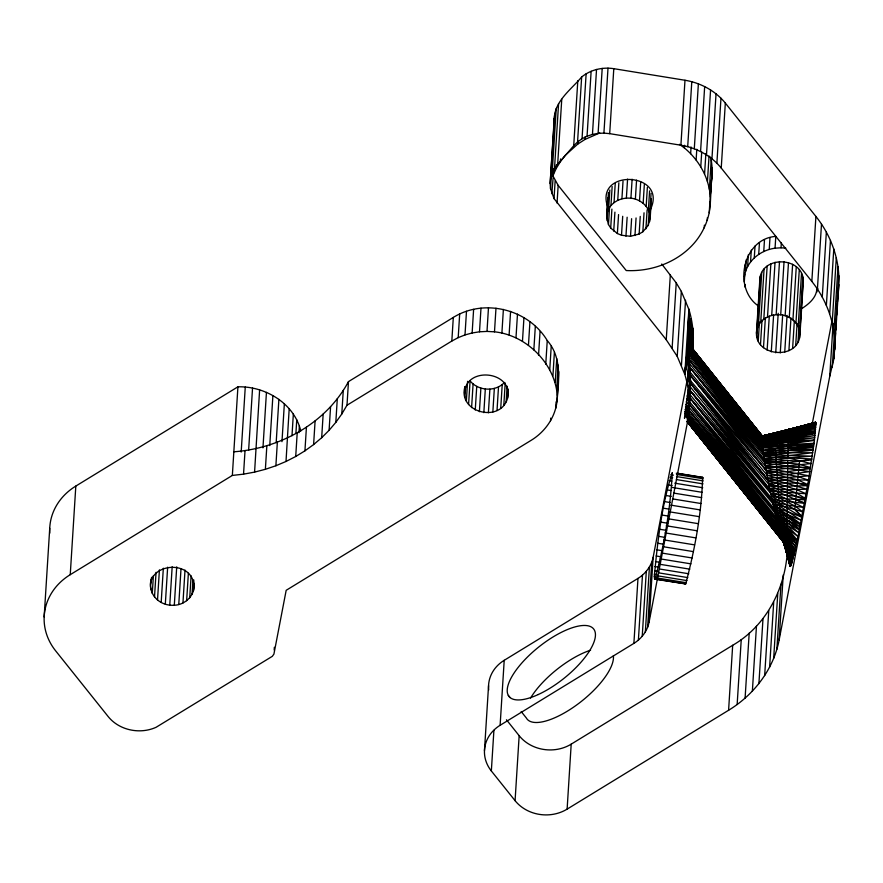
<?xml version="1.0" encoding="UTF-8"?>
<svg xmlns="http://www.w3.org/2000/svg" width="883" height="883" viewBox="0 0 883 883"><rect width="100%" height="100%" fill="white"/><g stroke="black" fill="none" stroke-linecap="round" stroke-linejoin="round"><path stroke-width="1.32" d="M692.813 349.911C694.071 336.291 692.945 322.472 688.883 309.381L688.111 343.432L762.106 436.047L815.76 422.692L814.413 440.429L808.464 480.131L797.757 479.855L766.775 472.824L787.526 471.61L810.34 468.564L764.976 463.233L787.779 460.429L786.72 540.893L794.358 553.376L780.914 534.844L685.616 415.584C693.056 392.317 690.329 367.858 687.725 344.105L688.883 309.381L681.323 291.39L676.235 282.88L661.742 264.006M691.157 348.355L691.312 318.73L689.623 345.584L688.321 343.487L687.725 344.105L761.72 437.317C764.965 471.566 772.713 505.462 782.095 538.531L791.267 564.723L790.252 566.433L784.093 542.946L687.824 422.162L783.585 541.996L740.826 488.178M553.31 169.15L552.879 175.816L558.166 185.353L626.224 270.54C652.095 271.854 678.983 261.776 695.594 241.467C703.939 231.081 709.248 218.289 710.252 204.955C709.303 189.017 714.524 172.825 710.583 157.119M710.252 204.955L712.162 167.549M688.321 343.487L688.883 309.381L684.8 374.359C689.491 389.646 690.495 406.014 687.548 421.743L649.049 622.283C647.294 631.102 641.466 638.696 633.895 643.376L500.12 725.285A37.329 32.837 3.6 0 0 491.345 770.969L515.076 800.671A37.329 32.837 3.6 0 0 567.118 809.126L728.596 710.263C753.939 694.855 773.53 669.336 779.137 639.943L829.777 376.158L833.938 358.586L838.85 284.646C839.965 260.066 831.223 235.573 815.914 216.456L725.329 103.068C715.351 90.728 700.55 82.825 684.987 80.254L613.795 68.675C602.537 66.909 590.517 69.702 581.654 76.998C571.224 89.47 554.91 100.75 554.226 118.499L550.142 183.476L550.528 188.653L554.027 198.587L666.246 339.745L677.228 356.368L684.8 374.359L688.917 356.842L762.36 445.882L814.049 443.277L788.188 446.114L762.57 447.626L689.325 360.165L687.228 383.708L690.208 369.37L688.729 393.189L690.661 380.838L766.334 470.484L798.077 476.632L808.464 480.131L798.806 532.835L791.267 564.723L782.095 538.531L687.581 420.794L780.914 534.844L792.426 561.003L781.72 537.427L791.874 562.868L782.448 539.535L687.57 420.794L781.168 535.705L793.431 557.184L780.031 531.82L786.72 538.906L795.164 549.899L786.72 536.809L778.055 524.634L688.155 414.569L796.444 544.149L778.905 527.802L688.133 414.569L777.128 521.091L781.874 526.378L786.742 529.91L797.283 540.219L786.753 527.416L775.881 516.025L799.38 530.021L774.203 508.84L688.409 403.222L772.537 501.367L801.245 520.451L774.203 508.84M654.259 576.776C657.57 542.173 661.61 504.668 672.305 472.593C670.429 508.332 664.48 544.392 655.065 578.917L654.259 576.776L656.919 577.217M690.716 347.56L691.312 318.73L691.312 348.012M692.272 348.719L692.813 328.211L691.566 348.045M759.159 306.478C732.382 289.194 742.382 238.719 775.793 236.39L775.053 248.2C760.307 250.099 746.323 261.357 744.457 276.622M745.042 270.099L745.197 264.812M761.731 437.107L815.87 425.849L761.952 436.18L815.892 424.756L761.852 436.445L815.793 427.151L761.72 437.317L762.106 436.047L815.892 423.862L762.106 436.047L688.111 343.432L761.731 437.107L815.749 427.891L761.709 438.763L788.64 434.392L815.462 431.246L788.574 435.683L787.846 457.824L811.113 463.597L765.848 467.924L809.17 475.827L787.404 477.526L767.757 477.891L806.919 489.215L787.195 489.69L769.81 488.321L804.435 503.332L779.181 500.584L771.974 498.796L689.48 397.427L687.548 421.743L688.861 400.981L772.537 501.367L786.963 504.966L803.685 507.493L770.351 491.036L689.48 397.427L688.883 412.273L690.252 390.783L768.298 480.65L796.775 489.69L806.135 493.785L770.351 491.036L689.888 394.469L688.883 412.273M692.04 349.392L692.813 328.211L691.853 348.542M690.153 347.03L691.312 318.73M654.634 579.149L685.705 583.895C694.844 549.381 701.731 512.747 702.603 477.339L677.283 473.222M300.805 430.981C294.205 403.376 265.286 386.048 237.924 386.82L75.817 486.08L70.243 574.678A62.218 54.735 3.6 0 0 55.629 650.826L108.212 716.621C119.382 730.473 140.099 734.557 156.103 727.283L272.306 656.334L273.918 654.093L286.18 590.308L531.147 440.33C544.756 432.041 554.966 417.891 556.93 401.908C558.751 381.235 562.25 357.571 547.25 340.551C528.531 309.238 484.326 298.024 453.31 317.427L348.476 381.611C326.125 423.255 280.187 448.421 233.84 451.798M556.93 401.908L558.762 371.677M692.702 349.657L693.365 337.759L692.68 348.708M551.831 193.73L553.829 168.995M44.15 616.952L49.724 528.343M150.563 584.27L150.827 580.164M194.183 583.906C195.121 595.197 185.353 604.855 174.304 605.252C158.752 606.29 146.412 593.1 151.688 577.305M152.273 593.486L153.399 575.661M154.514 597.007L156.059 572.316M157.516 600.054L159.415 569.888M161.181 602.493L163.333 568.21M165.309 604.215L167.649 567.195M169.757 605.153L172.174 566.754M174.304 605.252L176.721 566.853M178.763 604.524L181.004 568.873M182.947 602.99L185.011 570.076M186.644 600.716L188.377 573.288M189.724 597.813L191.103 575.871M192.041 594.391L192.902 580.683M194.006 586.643L193.752 579.91M193.487 590.617L193.918 583.762M70.243 574.678L232.35 475.429L237.924 386.82M241.18 452.063L245.264 387.085M232.35 475.429L243.542 474.16L245.032 450.529M248.62 450.374L252.538 388.112M243.542 474.16L254.58 472.107L259.624 389.878M262.957 447.869L266.445 392.372M254.58 472.107L265.375 469.303L266.865 445.672M269.757 445.628L272.902 395.54M276.169 442.681L278.896 399.359M265.375 469.303L275.882 465.749L277.361 442.118M281.975 441.666L284.359 403.763M275.882 465.749L286.015 461.467L289.194 408.697M274.183 650.009L274.348 647.283M291.986 435.749L293.344 414.094M295.904 433.398L296.754 419.866M286.015 461.467L295.717 456.489L297.207 432.869M298.951 432.714L299.37 425.948M295.717 456.489L304.933 450.849L306.423 427.217M304.933 450.849L313.608 444.579L315.099 420.948M313.608 444.579L321.677 437.703L323.167 414.083M321.677 437.703L329.094 430.297L330.584 406.666M329.094 430.297L335.816 422.372L337.295 398.752M335.816 422.372L341.787 414.006L343.277 390.374M341.787 414.006L346.997 405.231L348.476 381.611M346.997 405.231L451.82 341.048L453.31 317.427M451.82 341.048L458.2 337.637L459.679 314.017M458.2 337.637L464.999 334.933L466.489 311.313M464.557 393.178C465.396 365.705 513.597 370.981 507.57 398.145C500.782 423.421 457.328 412.692 464.977 386.611M465.076 389.204L465.242 386.577M464.988 397.173L465.65 386.666M466.356 401.014L467.593 381.324M464.999 334.933L472.14 332.979L473.619 309.359M468.586 404.535L470.076 380.904C478.299 391.103 495.506 392.074 504.524 382.438M471.599 407.582L473.089 383.95M472.14 332.979L479.502 331.798L480.992 308.178M475.253 410.021L476.743 386.39M479.392 411.743L480.882 388.112M479.502 331.798L486.997 331.412L488.476 307.792M483.84 412.681L485.319 389.05M488.387 412.78L489.877 389.16M557.272 395.308C554.844 363.354 526.29 335.076 494.491 331.831L495.981 308.2M492.846 412.052L494.337 388.421M497.019 410.518L498.509 386.886M501.897 333.034L503.387 309.403M500.727 408.244L502.217 384.624M503.807 405.341L505.208 383.023M509.105 335.01L510.584 311.379M506.125 401.92L507.107 386.169M484.469 750.638L488.553 685.672M507.57 398.145L508.144 388.962M515.992 337.736L517.482 314.105M491.345 770.969L493.906 730.362M522.471 341.169L523.961 317.538M500.12 725.285L504.215 660.307L637.979 578.409C645.55 573.718 651.378 566.124 653.144 557.316L686.985 380.992M528.453 345.253L529.943 321.633M533.84 349.944L535.33 326.313M538.553 355.154L540.043 331.522M550.142 183.476L554.778 113.344M550.528 188.653L551.544 172.417M552.063 164.293L552.317 160.231M553.001 149.404L553.166 146.688M553.851 135.861L554.105 131.799M550.694 178.322L552.151 173.311L556.246 108.333M552.151 173.311L554.502 168.587L558.586 103.609M515.076 800.671L519.16 735.694L506.456 719.777M554.027 198.587L555.142 180.86M552.879 175.816L556.18 168.532L556.433 164.503M554.502 168.587L557.67 164.249L561.754 99.282M545.76 364.182L547.25 340.551M557.052 203.079L558.166 185.353M556.18 168.532L560.385 161.633L560.55 158.951M549.745 369.845L551.224 346.213M552.924 375.882L554.403 352.251M550.562 420.738L550.727 418.112M555.252 382.196L556.743 358.564M556.72 388.708L558.199 365.076M555.683 408.41L556.091 401.842M557.67 164.249L573.718 145.75L577.802 80.772M573.718 145.75L577.559 141.975L581.654 76.998M560.385 161.633L565.429 155.198L577.824 144.028L577.99 141.346M577.559 141.975L582.04 138.774L586.135 73.797M577.824 144.028L585.01 139.437L585.175 136.744M582.04 138.774L587.052 136.236L591.135 71.258M587.052 136.236L592.449 134.426L596.533 69.448M592.449 134.426L598.111 133.377L602.206 68.399M598.111 133.377L603.917 133.112L608.001 68.134M567.118 809.126L571.202 744.148L732.68 645.285C764.987 626.632 783.949 591.257 787.117 554.679L785.219 545.33M834.766 349.624C835.881 325.032 827.139 300.551 811.83 281.434L721.234 168.046C711.268 155.695 696.466 147.803 680.903 145.22L609.7 133.653L613.795 68.675M651.4 198.73L650.208 217.682L648.232 225.43L642.846 231.754L639.137 234.028L630.506 236.291L621.511 235.253L617.372 233.531L610.705 228.046L608.464 224.525L606.676 216.688L607.868 197.737M606.676 216.688L608.475 192.406M607.107 220.684L607.957 207.141M607.195 212.715L608.641 208.94L609.833 189.988M608.464 224.525L609.579 206.931M608.641 208.94L610.959 205.518L612.151 186.567M610.705 228.046L611.897 209.094M610.959 205.518L614.038 202.615L615.23 183.664M613.718 231.092L614.91 212.141M614.038 202.615L617.747 200.342L618.851 182.748M617.372 233.531L618.564 214.58M617.747 200.342L621.919 198.807L623.023 181.214M621.511 235.253L622.703 216.302M621.919 198.807L626.378 198.079L627.57 179.128M625.948 236.191L627.14 217.24M650.208 217.682C650.263 207.295 640.815 199.183 630.926 198.178L632.118 179.227M630.506 236.291L631.61 218.697M635.374 199.117L636.566 180.165M634.965 235.562L636.069 217.969M639.513 200.838L640.705 181.887M639.137 234.028L640.241 216.434M643.166 203.278L644.358 184.326M642.846 231.754L644.038 212.803M646.179 206.324L647.371 187.373M645.926 228.852L647.118 209.9M648.409 209.845L649.601 190.894M648.232 225.43L649.259 209.194M649.778 213.686L651.058 193.388M649.689 221.655L650.793 204.061M633.895 643.376L637.979 578.409M638.387 640.131L642.471 575.164M642.228 636.301L646.312 571.323M645.341 631.974L649.424 567.007M647.636 627.272L651.72 562.294M666.246 339.745L670.34 274.768M649.049 622.283L653.144 557.316M680.903 145.22L684.987 80.254M710.307 197.075C709.192 177.936 699.071 160.066 684.413 147.958L684.579 145.265M672.151 347.847L676.235 282.88M687.702 146.677L691.786 81.7M677.228 356.368L681.323 291.39M690.638 153.697L691.058 146.986M694.292 148.797L698.376 83.819M681.455 365.22L685.55 300.242M696.124 160.011L696.797 149.271M700.572 151.545L704.667 86.567M700.782 166.799L701.709 152.042M811.698 459.789L799.568 461.257L764.214 458.785L812.746 452.703L763.298 452.902L690.098 367.758L687.228 383.708L688.917 356.842M690.661 380.838L689.281 402.736L690.252 390.783L769.071 484.624L777.934 486.39L796.444 492.99L805.318 498.409L796.102 496.29L770.87 493.575L689.48 397.427L772.537 501.367M704.579 173.995L705.848 153.863M706.488 154.878L710.572 89.911M704.226 227.814L704.391 225.132M707.449 181.501L709.049 155.993M707.195 220.419L707.36 217.737M709.369 189.227L711.223 159.691M711.941 158.785L716.036 93.808M709.215 212.77L709.888 202.03M710.396 193.973L710.727 188.609M716.886 163.189L720.97 98.212M721.234 168.046L725.329 103.068M744.303 281.909L744.799 274.028M745.572 271.445L746.312 259.635M745.109 287.163L745.274 284.536M747.625 266.5L748.365 254.69M750.55 261.931L751.29 250.121M754.281 257.836L755.02 246.026M728.596 710.263L732.68 645.285M758.718 254.337L759.457 242.527M756.444 333.31L759.788 280.143C760.561 254.999 803.353 256.236 803.32 281.147L799.976 334.304C799.148 361.776 750.936 356.5 756.974 329.337L760.318 276.169M756.874 337.306L757.57 326.401M757.824 322.306L758.078 318.222M758.685 308.675L758.938 304.591M759.535 295.043L759.799 290.96M756.974 329.337L758.42 325.562L761.764 272.394M758.243 341.147L759.446 322.063M763.751 251.523L764.49 239.712M758.42 325.562L760.727 322.14L764.082 268.984M737.15 704.502L741.245 639.535M760.484 344.668L762.018 320.132M760.727 322.14L763.806 319.238L767.15 266.07M769.236 249.459L769.987 237.648M763.486 347.714L765.373 317.725M763.806 319.238L767.515 316.964L770.859 263.807M745.097 698.111L749.192 633.133M767.139 350.154L769.292 316.07M767.515 316.964L771.698 315.43L775.042 262.273M771.278 351.875L773.596 315.076M752.371 691.124L756.455 626.146M771.698 315.43L776.157 314.701L779.501 261.534M775.053 248.2L781.025 247.792L781.356 242.538M775.727 352.814L778.21 313.277M799.976 334.304C800.031 323.918 790.594 315.805 780.704 314.801L784.049 261.644M758.905 683.597L763 618.619M780.274 352.913L782.68 314.745M785.142 315.739L788.486 262.582M784.733 352.185L787.051 315.374M764.667 675.583L768.762 610.606M789.281 317.461L792.625 264.304M788.905 350.65L790.969 317.935M769.612 667.14L773.696 602.162M792.934 319.9L796.278 266.743M792.614 348.377L794.336 321.114M773.685 658.343L777.768 593.376M795.947 322.946L799.292 269.79M795.693 345.474L797.073 323.664M776.874 649.259L780.958 584.281M798.188 326.467L801.532 273.311M779.137 639.943L783.232 574.976M798.011 342.052L798.949 327.063M799.545 330.308L802.89 277.152M799.457 338.277L800.23 326.015M800.406 323.288L801.091 312.383M801.345 308.288L801.952 298.752M802.205 294.657L802.802 285.121M811.83 281.434L815.914 216.456M801.952 308.454C808.618 304.238 815.958 298.012 816.797 289.734M817.415 289.061L821.499 224.083M822.272 297.052L826.356 232.086M826.378 305.363L830.462 240.397M829.7 313.94L833.784 248.962M832.205 322.703L836.3 257.737M829.777 376.158L833.099 323.366M833.894 331.622L837.989 266.644M832.272 367.449L834.479 332.262M834.755 340.606L838.839 275.628M833.938 358.586L835.55 332.869M835.726 330.165L836.4 319.326M836.654 315.275L837.338 304.436M837.514 301.732L838.85 284.646M686.974 421.103L784.292 543.089L790.252 566.433C782.316 538.619 779.601 509.723 777.481 480.749L768.155 479.966L690.627 383.443L689.281 402.736L690.495 387.162L768.298 480.65L797.757 479.855L807.713 484.557L797.437 483.111L768.773 483.078L777.934 486.39L807.526 485.694L767.272 475.396L690.627 383.443L766.334 470.484L798.994 467.228L810.495 467.56L799.292 464.204L764.59 461.003L690.572 375.65L688.729 393.189L690.429 372.527L764.59 461.003L787.846 457.824L812.239 456.158L763.563 454.646L788.044 450.507L813.486 447.427L775.429 448.674L762.901 450.12L689.325 360.165L762.36 445.882L814.755 437.659L762.04 443.045L815.219 433.564L761.819 440.672L688.464 353.399L684.8 374.359L687.658 345.706L761.72 437.317L688.111 343.432L761.819 436.544L788.817 431.379L789.071 429.359L815.638 422.416L762.912 436.831L693.939 350.948M687.228 383.708L689.744 363.951L763.298 452.902L788.111 448.255L813.839 444.811L788.188 446.114L763.011 450.849L813.111 450.153L787.978 452.847L763.883 456.677L811.819 458.961L799.568 461.257L794.744 509.359L801.885 517.118L773.663 506.434L799.998 526.908L775.329 513.718L798.044 536.599L776.974 520.451L686.875 410.463M688.177 389.635L684.468 418.266L685.616 415.584L779.071 528.398L794.545 552.615M711.245 181.931L712.106 175.43M837.548 296.147L838.022 293.609M557.67 382.173L558.42 378.277M812.316 423.465L832.305 319.304M816.632 292.35L817.824 288.542M814.755 423.454L815.252 422.527L790.506 429.557L815.473 422.339L776.025 433.211L789.115 429.403L783.972 431.202M650.341 209.668C668.652 171.699 593.221 167.902 607.934 207.56M702.095 478.045L702.603 477.339M585.01 139.437L599.756 132.936M804.722 426.136L815.031 422.858L804.711 425.882M777.47 433.222L781.367 432.019M791.841 429.624L795.738 428.443M800.947 426.864L815.252 422.527M790.506 429.557L815.428 422.383L789.159 429.591L815.583 422.383M788.972 429.723L815.848 423.178L762.106 436.047L688.674 343.807L688.883 309.381L689.623 345.584M762.636 436.379L766.654 435.429M762.36 445.882L688.464 353.399L761.908 441.798L815.406 431.732L761.819 440.672L688.111 350.628L684.8 374.359L687.824 348.045L761.698 438.123L788.762 432.24M761.698 438.123L815.627 429.469L761.753 439.657L788.574 435.683L761.797 440.352L687.824 348.045L761.72 437.317L687.879 343.608L688.883 309.381L689.038 344.359L762.912 436.831M814.479 439.922L762.184 444.403L815.009 435.54L761.908 441.798M788.64 434.392L761.72 439.127L687.824 348.045L761.819 440.672L687.956 349.304L684.8 374.359L687.736 347.041L761.72 437.317L687.658 344.635M799.568 461.257L765.395 465.551L809.854 471.632L787.47 474.546L767.272 475.396M788.508 437.107L815.263 433.222M788.387 440.352L762.084 443.476L688.464 353.399L762.294 445.418L788.32 442.151L814.413 440.429L762.57 447.626L775.429 448.674L777.481 480.749M775.738 454.966L763.773 455.992L690.098 367.758L764.59 461.003M788.111 448.255L813.651 446.279M776.146 462.052L764.91 462.869L690.572 375.65L766.334 470.484M788.044 450.507L813.21 449.414M776.002 459.613L764.314 459.37L690.098 367.758M626.378 198.079L630.926 198.178M776.157 314.701L780.704 314.801M770.87 493.575L795.086 506.125L802.857 511.941L794.744 509.359L771.422 496.191L787.051 498.895L805.064 499.811L769.281 485.694L777.934 486.39M486.997 331.412L494.491 331.831M776.477 467.151L765.55 466.379L690.572 375.65M781.025 247.792L785.815 248.134M603.917 133.112L609.7 133.653M766.422 470.981L776.852 472.46M676.301 473.244L702.945 477.571M676.488 474.436L703.133 478.763M670.804 474.712L673.475 475.153M676.521 476.555L703.166 480.882M670.031 477.284L672.691 477.714M676.378 479.557L703.034 483.884M669.137 480.705L671.797 481.136M674.755 483.178L702.736 487.736M668.133 484.944L672.129 485.584M671.643 487.361L702.283 492.339M667.051 489.899L671.047 490.551M673.707 493.089L701.687 497.637M665.903 495.495L671.235 496.367M672.967 498.972L700.947 503.52M664.711 501.643L670.042 502.504M670.782 505.131L700.098 509.899M663.486 508.211L668.817 509.072M669.811 511.875L699.126 516.643M662.272 515.087L667.603 515.959M668.762 518.873L698.067 523.63M661.069 522.162L667.736 523.244M666.301 525.771L696.941 530.76M659.921 529.303L666.577 530.385M665.12 532.89L695.76 537.879M658.817 536.378L664.148 537.239M663.906 539.888L694.546 544.866M657.813 543.266L663.133 544.127M662.68 546.632L693.332 551.61M656.897 549.833L662.228 550.705M661.477 553.001L692.117 557.979M656.091 555.981L661.422 556.842M660.307 558.884L690.947 563.862M655.429 561.577L659.424 562.228M659.182 564.171L689.833 569.16M654.899 566.544L658.895 567.195M659.469 568.994L688.784 573.762M654.524 570.782L658.53 571.433M658.519 572.835L687.835 577.603M654.314 574.215L656.974 574.645M657.68 575.837L686.996 580.606M655.639 577.736L686.279 582.714M654.369 578.431L658.365 579.082M673.023 581.467L675.683 581.897M678.354 582.339L681.014 582.769M656.4 579.138L685.705 583.895M778.42 492.085L770.009 489.314L690.252 390.783L770.351 491.036M778.055 524.634L797.007 541.522L776.433 518.266L798.806 532.835L774.777 511.334L688.409 403.222L773.1 503.928L794.744 509.359L802.04 516.334M795.76 499.59L804.501 502.979M770.969 494.039L778.927 497.769M776.974 520.451L688.21 409.326L774.777 511.334L786.83 516.687L800.395 524.877L773.1 503.928M772.073 499.259L801.885 517.118M771.974 498.796L779.446 503.387M780.793 516.765L775.197 513.155L688.232 409.315L776.179 517.25L781.334 521.721M773.188 504.303L779.987 508.884M685.992 414.149L779.071 528.398L782.393 530.705L786.72 538.906L794.855 551.268L786.72 540.893M786.863 513.829L800.616 523.718M786.808 519.48L799.59 528.928M679.48 144.304L684.413 147.958M781.874 526.378L777.515 522.559L795.837 546.93L786.72 536.809M786.731 532.306L796.543 543.674M687.647 392.792L689.369 394.933M685.837 404.458L688.508 407.615M684.689 413.255L686.411 415.396M687.151 395.882L688.883 397.99M689.612 407.946L774.777 511.334M686.234 401.743L687.978 403.862M685.473 406.986L687.217 409.116M684.899 411.412L686.643 413.542M700.55 359.878L702.151 361.986M704.027 364.16L718.762 382.35M725.66 390.86L727.393 393.001M729.126 395.142L730.903 397.339M732.592 399.414L762.978 436.942M687.007 418.862L780.914 534.844M711.687 373.73L703.939 364.116L706.433 367.328M725.484 390.816L727.206 392.957M728.928 395.087L747.879 418.586M750.473 421.787L752.195 423.917M753.916 426.059L755.638 428.189M757.36 430.33L762.526 436.732M786.896 552.913L782.448 539.535L687.195 421.566L782.934 540.804L790.682 566.025M687.603 420.794L781.83 537.758L791.996 562.482M687.371 421.346L782.448 539.535M690.484 346.655L692.217 348.807M725.274 390.827L726.996 392.957M728.707 395.098L736.411 404.712M750.12 421.798L751.841 423.928M753.552 426.07L755.263 428.2M756.974 430.341L762.117 436.754M700.473 359.955L702.184 362.107M703.906 364.26L705.627 366.412M707.349 368.564L709.932 371.798M735.727 404.083L737.437 406.235M739.159 408.399L740.881 410.551M690.627 383.443L768.298 480.65M688.133 414.58L779.071 528.398M687.162 421.555L783.651 542.317L790.451 566.334L783.387 541.82M687.04 421.478L783.651 542.317M508.321 695.418L510.032 697.57M521.191 711.543L526.345 717.989A54.128 20.121 -38.6 0 0 575.782 705.605A54.128 20.121 -38.6 0 0 613.365 655.738M689.325 360.165L763.298 452.902M748.751 497.03L750.462 499.193M687.813 421.467L700.638 437.604M702.349 439.756L704.06 441.908M705.771 444.061L707.482 446.213M713.464 453.752L735.694 481.721M737.404 483.873L739.115 486.025M734.546 479.469L736.245 481.621M754.082 504.16L764.27 517.03M765.969 519.182L767.669 521.323M776.168 532.063L783.806 541.721M730.197 474.226L736.157 481.754M737.824 483.906L739.557 486.058M741.223 488.211L742.945 490.352M750.539 500.043L767.537 521.544M769.192 523.707L783.651 541.974M793.96 555.065L782.901 534.645L685.616 415.584L780.44 533.277L792.901 559.259L786.764 547.615L786.753 546.124M783.85 541.246L781.323 536.191L792.228 561.687L782.095 538.531M786.83 551.224L791.61 563.718M790.108 566.312L783.729 542.471M685.009 583.42L685.285 584.138M193.576 582.648C188.543 558.663 145.96 564.281 150.905 589.645M789.888 564.701L787.526 555.539L789.987 565.981L787.581 554.546M787.625 554.59L789.888 563.762L787.912 555.054M787.493 555.484L789.921 565.44M786.731 550.849L787.294 553.277M785.031 545.628L787.095 554.59M554.226 118.499L554.425 121.092M786.764 547.615L786.786 548.961M488.696 689.965A37.329 32.837 3.6 0 1 504.215 660.307M571.202 744.148A37.329 32.837 3.6 0 1 519.16 735.694M530.528 698.1A54.128 20.121 -38.6 0 1 590.584 650.186M49.768 533.122A62.218 54.735 3.6 0 1 75.817 486.08M693.365 337.759L692.714 349.823L693.365 337.759M692.978 347.306L692.802 349.933L692.978 347.306M789.071 429.359L762.459 436.202L815.76 422.692L789.071 429.359M789.027 429.469L762.338 436.081L789.027 429.469M689.347 402.019L686.676 398.873L689.259 402.085M687.813 412.471L685.164 409.315L687.769 412.527M793.883 555.352L786.742 544.513L786.731 542.758L793.883 555.352M790.958 565.484L783.1 541.158L790.958 565.484M787.007 554.358L784.027 542.89L787.007 554.358M787.195 554.237L785.053 545.539L787.195 554.237M538.343 694.502A54.128 20.121 -38.6 0 0 594.325 629.976A54.128 20.121 -38.6 0 0 521.29 663.619A54.128 20.121 -38.6 0 0 538.343 694.502"/></g></svg>
